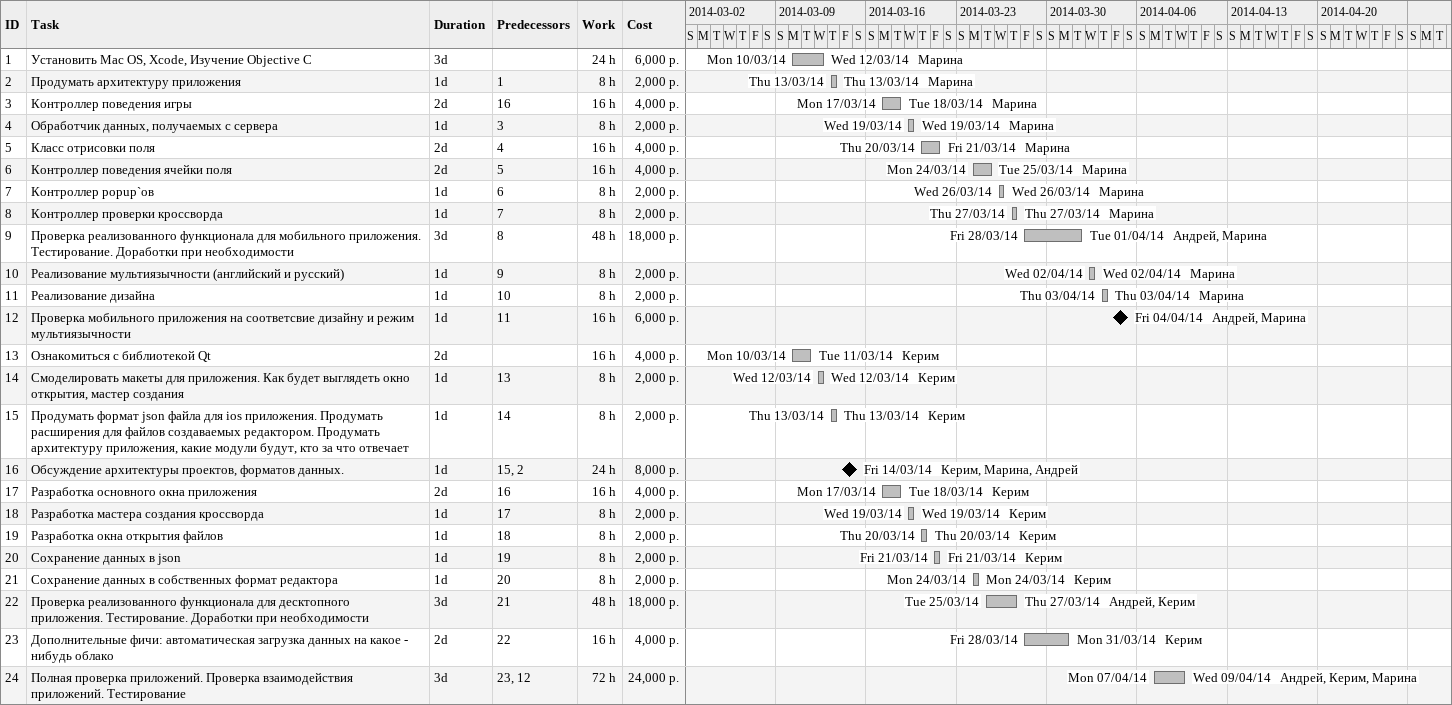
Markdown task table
| ID | Task | Duration | Start | Finish | Predecessors | Resources | Work (h) | Cost (р.) |
|---|---|---|---|---|---|---|---|---|
| 1 | Установить Mac OS, Xcode, Изучение Objective C | 3d | 2014-03-10 | 2014-03-12 |  | Марина | 24 | 6000 |
| 2 | Продумать архитектуру приложения | 1d | 2014-03-13 | 2014-03-13 | 1 | Марина | 8 | 2000 |
| 3 | Контроллер поведения игры | 2d | 2014-03-17 | 2014-03-18 | 16 | Марина | 16 | 4000 |
| 4 | Обработчик данных, получаемых с сервера | 1d | 2014-03-19 | 2014-03-19 | 3 | Марина | 8 | 2000 |
| 5 | Класс отрисовки поля | 2d | 2014-03-20 | 2014-03-21 | 4 | Марина | 16 | 4000 |
| 6 | Контроллер поведения ячейки поля | 2d | 2014-03-24 | 2014-03-25 | 5 | Марина | 16 | 4000 |
| 7 | Контроллер popup`ов | 1d | 2014-03-26 | 2014-03-26 | 6 | Марина | 8 | 2000 |
| 8 | Контроллер проверки кроссворда | 1d | 2014-03-27 | 2014-03-27 | 7 | Марина | 8 | 2000 |
| 9 | Проверка реализованного функционала для мобильного приложения. Тестирование. Доработки при необходимости | 3d | 2014-03-28 | 2014-04-01 | 8 | Андрей, Марина | 48 | 18000 |
| 10 | Реализование мультиязычности (английский и русский) | 1d | 2014-04-02 | 2014-04-02 | 9 | Марина | 8 | 2000 |
| 11 | Реализование дизайна | 1d | 2014-04-03 | 2014-04-03 | 10 | Марина | 8 | 2000 |
| 12 | Проверка мобильного приложения на соответсвие дизайну и режим мультиязычности | 1d | 2014-04-04 | 2014-04-04 | 11 | Андрей, Марина | 16 | 6000 |
| 13 | Ознакомиться с библиотекой Qt | 2d | 2014-03-10 | 2014-03-11 |  | Керим | 16 | 4000 |
| 14 | Смоделировать макеты для приложения. Как будет выглядеть окно открытия, мастер создания | 1d | 2014-03-12 | 2014-03-12 | 13 | Керим | 8 | 2000 |
| 15 | Продумать формат json файла для ios приложения. Продумать расширения для файлов создаваемых редактором. Продумать архитектуру приложения, какие модули будут, кто за что отвечает | 1d | 2014-03-13 | 2014-03-13 | 14 | Керим | 8 | 2000 |
| 16 | Обсуждение архитектуры проектов, форматов данных. | 1d | 2014-03-14 | 2014-03-14 | 15, 2 | Керим, Марина, Андрей | 24 | 8000 |
| 17 | Разработка основного окна приложения | 2d | 2014-03-17 | 2014-03-18 | 16 | Керим | 16 | 4000 |
| 18 | Разработка мастера создания кроссворда | 1d | 2014-03-19 | 2014-03-19 | 17 | Керим | 8 | 2000 |
| 19 | Разработка окна открытия файлов | 1d | 2014-03-20 | 2014-03-20 | 18 | Керим | 8 | 2000 |
| 20 | Сохранение данных в json | 1d | 2014-03-21 | 2014-03-21 | 19 | Керим | 8 | 2000 |
| 21 | Сохранение данных в собственных формат редактора | 1d | 2014-03-24 | 2014-03-24 | 20 | Керим | 8 | 2000 |
| 22 | Проверка реализованного функционала для десктопного приложения. Тестирование. Доработки при необходимости | 3d | 2014-03-25 | 2014-03-27 | 21 | Андрей, Керим | 48 | 18000 |
| 23 | Дополнительные фичи: автоматическая загрузка данных на какое - нибудь облако | 2d | 2014-03-28 | 2014-03-31 | 22 | Керим | 16 | 4000 |
| 24 | Полная проверка приложений. Проверка взаимодействия приложений. Тестирование | 3d | 2014-04-07 | 2014-04-09 | 23, 12 | Андрей, Керим, Марина | 72 | 24000 |
